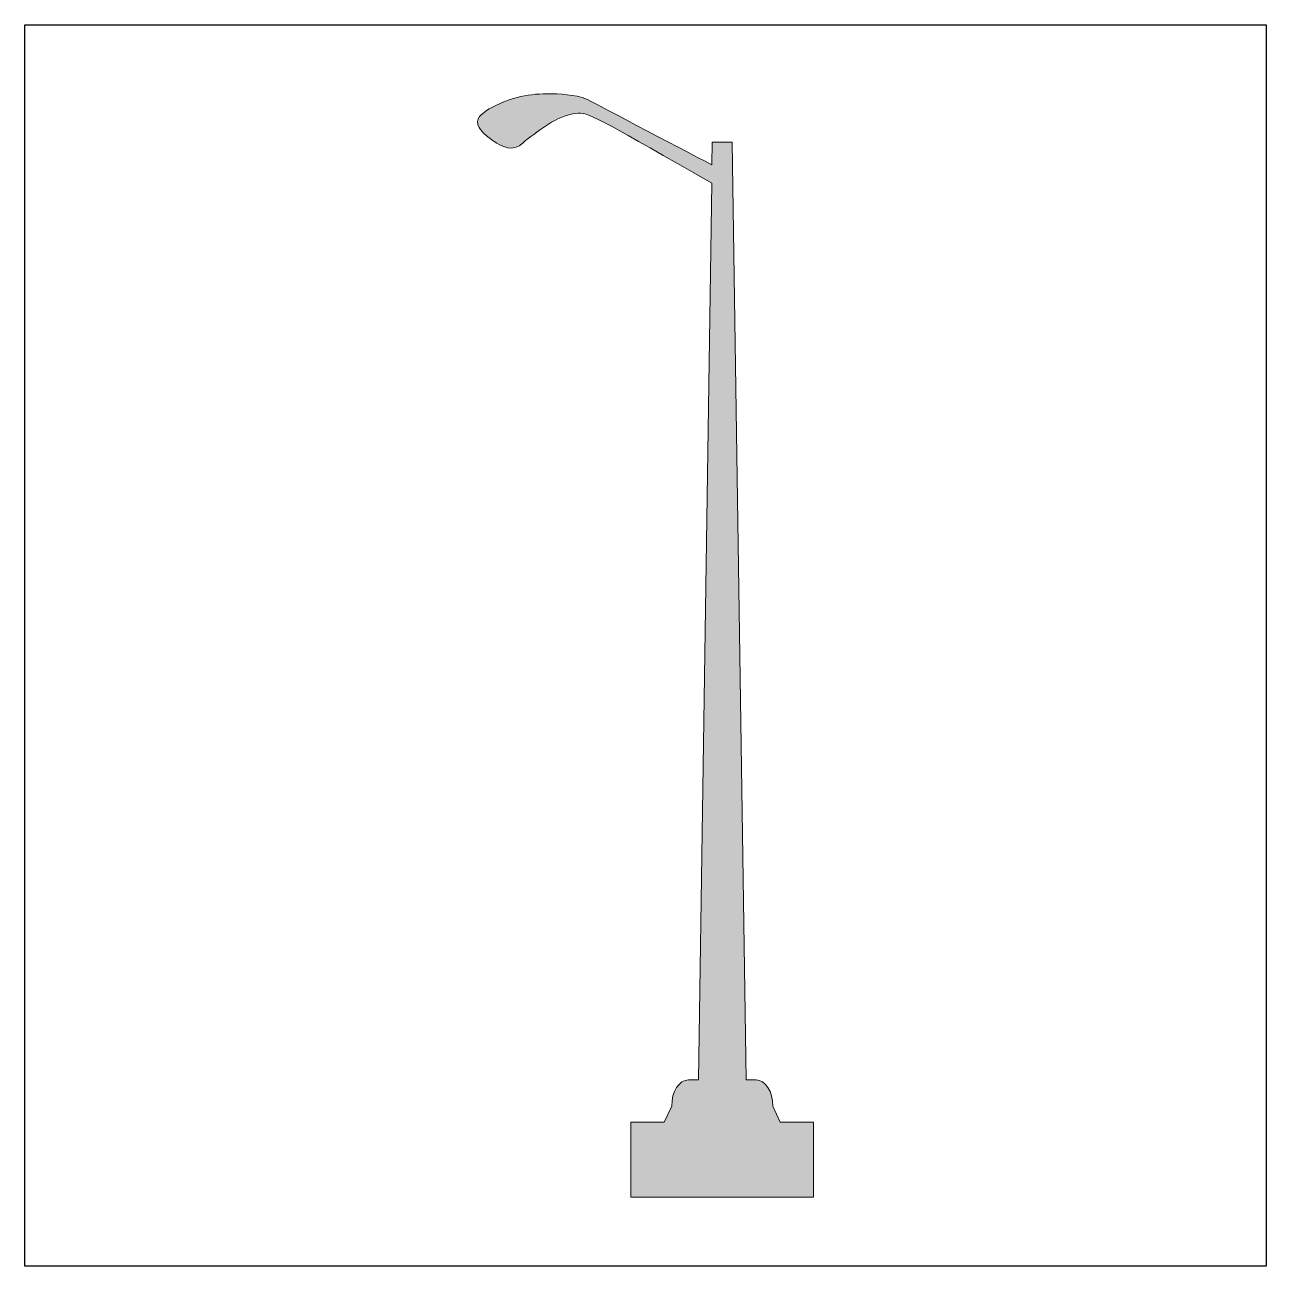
# Model space of a CAD drawing. Header units: inches. Extents: x 0 to 114, y 0 to 114.
import ezdxf

# ---------------------------------------------------------------- set-up
doc = ezdxf.new("R2010")
doc.units = ezdxf.units.IN
doc.header["$MEASUREMENT"] = 0
doc.layers.add('Image Background', color=7, linetype='Continuous')
doc.layers.add('Layer 1', color=7, linetype='Continuous')
picture_1 = doc.add_image_def('image1.png', size_in_pixel=(1350, 1350))

msp = doc.modelspace()

# ---------------------------------------------------------------- hatches: boundary and pattern name
at = {"layer": 'Layer 1', "true_color": 0xb68abe}
h = msp.add_hatch(color=203, dxfattribs=at)
h.dxf.hatch_style = 2
edge = h.paths.add_edge_path()
edge.add_spline(control_points=[(68.88, 14.74), (68.88, 16.07), (68.18, 17.15), (67.33, 17.15), (67.33, 17.15), (66.42, 17.15), (66.42, 17.15), (66.42, 17.15), (65.13, 103.51), (65.13, 103.51), (65.13, 103.51), (63.3, 103.51), (63.3, 103.51), (63.3, 103.51), (63.27, 101.4), (63.27, 101.4), (60.17, 103.02), (51.72, 107.47), (51.72, 107.47), (50.65, 107.88), (49.25, 107.95), (48.08, 107.95), (46.2, 107.95), (44.4, 107.51), (42.76, 106.55), (42.13, 106.18), (41.35, 105.62), (41.82, 104.86), (42.15, 104.32), (42.7, 103.89), (43.23, 103.55), (43.81, 103.17), (44.53, 102.79), (45.24, 103.02), (45.65, 103.16), (45.99, 103.58), (46.34, 103.83), (47.73, 104.83), (49.19, 106.04), (50.96, 106.18), (51.97, 106.26), (54, 104.98), (63.25, 99.73), (63.25, 99.73), (62.02, 17.15), (62.02, 17.15), (62.02, 17.15), (61.11, 17.15), (61.11, 17.15), (60.25, 17.15), (59.56, 16.07), (59.56, 14.74), (59.56, 14.74), (58.87, 13.26), (58.87, 13.26), (58.87, 13.26), (55.81, 13.26), (55.81, 13.26), (55.81, 13.26), (55.81, 6.35), (55.81, 6.35), (55.81, 6.35), (72.62, 6.35), (72.62, 6.35), (72.62, 6.35), (72.62, 13.26), (72.62, 13.26), (72.62, 13.26), (69.56, 13.26), (69.56, 13.26), (69.56, 13.26), (68.88, 14.74), (68.88, 14.74)], knot_values=[0, 0, 0, 0, 1, 1, 1, 2, 2, 2, 3, 3, 3, 4, 4, 4, 5, 5, 5, 6, 6, 6, 7, 7, 7, 8, 8, 8, 9, 9, 9, 10, 10, 10, 11, 11, 11, 12, 12, 12, 13, 13, 13, 14, 14, 14, 15, 15, 15, 16, 16, 16, 17, 17, 17, 18, 18, 18, 19, 19, 19, 20, 20, 20, 21, 21, 21, 22, 22, 22, 23, 23, 23, 24, 24, 24, 24], degree=3, periodic=1)

# ---------------------------------------------------------------- linework, layer by layer
at = {"layer": 'Layer 1', "lineweight": 0}
msp.add_open_spline([(68.88, 14.74), (68.88, 16.07), (68.18, 17.15), (67.33, 17.15), (67.33, 17.15), (66.42, 17.15), (66.42, 17.15), (66.42, 17.15), (65.13, 103.51), (65.13, 103.51), (65.13, 103.51), (63.3, 103.51), (63.3, 103.51), (63.3, 103.51), (63.27, 101.4), (63.27, 101.4), (60.17, 103.02), (51.72, 107.47), (51.72, 107.47), (50.65, 107.88), (49.25, 107.95), (48.08, 107.95), (46.2, 107.95), (44.4, 107.51), (42.76, 106.55), (42.13, 106.18), (41.35, 105.62), (41.82, 104.86), (42.15, 104.32), (42.7, 103.89), (43.23, 103.55), (43.81, 103.17), (44.53, 102.79), (45.24, 103.02), (45.65, 103.16), (45.99, 103.58), (46.34, 103.83), (47.73, 104.83), (49.19, 106.04), (50.96, 106.18), (51.97, 106.26), (54, 104.98), (63.25, 99.73), (63.25, 99.73), (62.02, 17.15), (62.02, 17.15), (62.02, 17.15), (61.11, 17.15), (61.11, 17.15), (60.25, 17.15), (59.56, 16.07), (59.56, 14.74), (59.56, 14.74), (58.87, 13.26), (58.87, 13.26), (58.87, 13.26), (55.81, 13.26), (55.81, 13.26), (55.81, 13.26), (55.81, 6.35), (55.81, 6.35), (55.81, 6.35), (72.62, 6.35), (72.62, 6.35), (72.62, 6.35), (72.62, 13.26), (72.62, 13.26), (72.62, 13.26), (69.56, 13.26), (69.56, 13.26), (69.56, 13.26), (68.88, 14.74), (68.88, 14.74)], degree=3, knots=[0, 0, 0, 0, 1, 1, 1, 2, 2, 2, 3, 3, 3, 4, 4, 4, 5, 5, 5, 6, 6, 6, 7, 7, 7, 8, 8, 8, 9, 9, 9, 10, 10, 10, 11, 11, 11, 12, 12, 12, 13, 13, 13, 14, 14, 14, 15, 15, 15, 16, 16, 16, 17, 17, 17, 18, 18, 18, 19, 19, 19, 20, 20, 20, 21, 21, 21, 22, 22, 22, 23, 23, 23, 24, 24, 24, 24], dxfattribs=at)

# ---------------------------------------------------------------- pictures from other files: only their frames are drawn
at = {"layer": 'Image Background'}
image = msp.add_image(picture_1, insert=(0, 0), size_in_units=(114.3, 114.3), dxfattribs=at)

doc.saveas('drawing.dxf')
